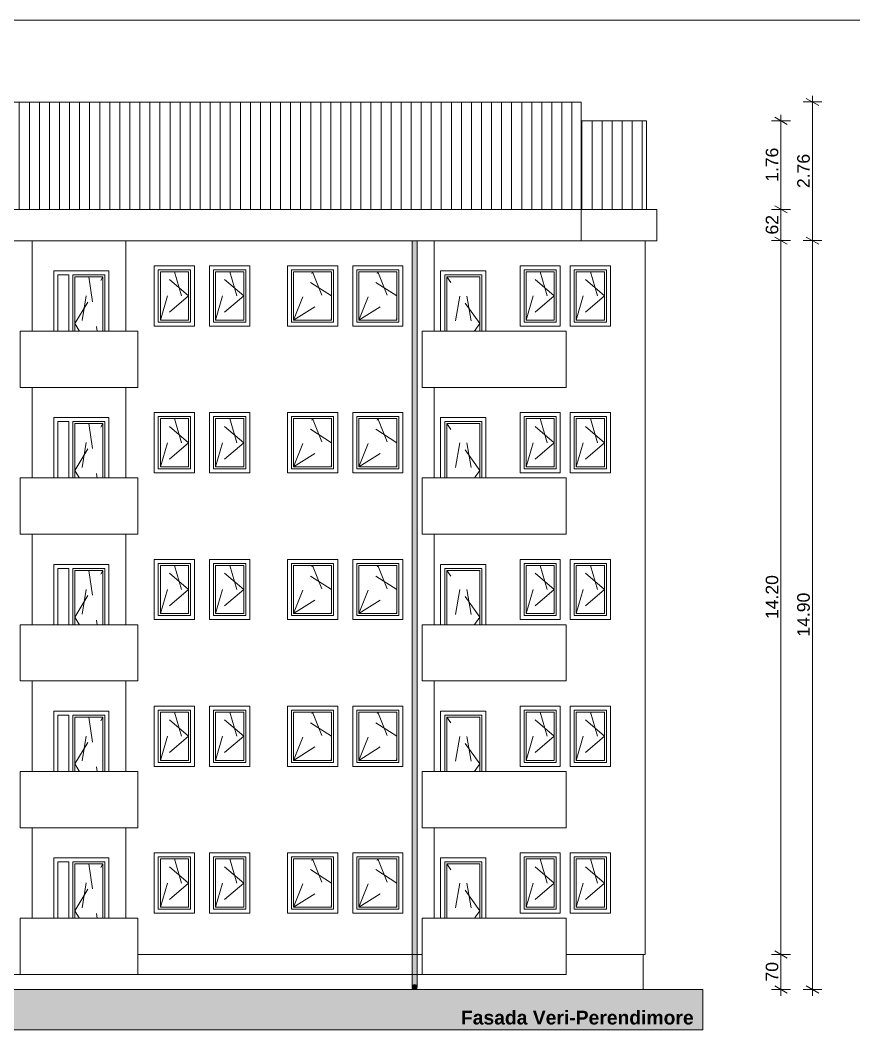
# Model space of a CAD drawing. Header units: feet. Extents: x 2573764 to 2637380, y -122443 to -81443.
# Drawn here: x 2596071 to 2612666, y -101529 to -81443 of the extents above; entities that cross this region are included whole.
import ezdxf

# ---------------------------------------------------------------- set-up
doc = ezdxf.new("R2010")
doc.units = ezdxf.units.FT
doc.header["$MEASUREMENT"] = 0
doc.set_wipeout_variables(frame=1)
doc.linetypes.add('thk_line_type', pattern=[1000, 500, -500])
doc.linetypes.add('Wipeout_Contour', pattern=[1000, 0, -1000])
for name, color, linetype, lineweight in [('2D Drafting - General_Pen_No__1', 7, 'Continuous', 5), ('Dimensioning - General_Pen_No__1', 7, 'Continuous', 5), ('Dimensioning - General_Pen_No__41', 7, 'Continuous', 5), ('Exterior walls_Pen_No__1', 7, 'Continuous', 5), ('Exterior walls_Pen_No__19', 255, 'Continuous', 5), ('Exterior walls_Pen_No__20', 1, 'Continuous', 5), ('Lines_Pen_No__20', 1, 'Continuous', 5), ('Shell - Roof_Pen_No__1', 7, 'Continuous', 5), ('Shell - Roof_Pen_No__21', 7, 'Continuous', 5)]:
    doc.layers.add(name, color=color, linetype=linetype, lineweight=lineweight)
doc.layers.add('2D Drafting - General_Pen_No__61', color=7, linetype='Continuous', lineweight=5, true_color=0x6a6a6a)
doc.layers.add('Shell - Roof_Pen_No__81', color=7, linetype='Continuous', lineweight=5, true_color=0x6a6a6a)
for name, color, linetype in [('Dimensioning - General', 7, 'Continuous'), ('Exterior walls', 7, 'Continuous'), ('Shell - Roof', 7, 'Continuous')]:
    doc.layers.add(name, color=color, linetype=linetype)
doc.styles.add('GENERATED_STYLE_1', font='arial.ttf')
doc.styles.add('GENERATED_STYLE_2', font='arialbd.ttf')
doc.dimstyles.new('GENERATED_STYLE__1', dxfattribs={"dimtxt": 250, "dimasz": 190, "dimexe": 0.18, "dimexo": 3, "dimgap": 0.09, "dimtad": 1, "dimlfac": 0.001, "dimzin": 0, "dimdsep": 46, "dimtxsty": 'GENERATED_STYLE_1', "dimblk": 'ARROWHEAD_2', "dimblk1": 'ARROWHEAD_2', "dimblk2": 'ARROWHEAD_2', "dimcen": 0.09, "dimclrd": 7, "dimclre": 7, "dimclrt": 7, "dimadec": 0, "dimazin": 0, "dimtfac": 1, "dimtdec": 4, "dimtmove": 0, "dimatfit": 3, "dimfxl": 1, "dimtolj": 1, "dimtzin": 0, "dimarcsym": 0})
pattern_1 = [(90, (2247653.82, -76424.97), (-200, 0), [])]

# ---------------------------------------------------------------- blocks, each defined once
blk = doc.blocks.new('*D0', base_point=(2247654, -76425))
at = {"layer": 'Dimensioning - General_Pen_No__1', "color": 7, "linetype": 'Continuous', "lineweight": 5, "transparency": 16777216}
for p, q in [((2611402, -100029), (2611027, -100029)), ((2611090, -99957), (2611340, -100102)), ((2611215, -100729), (2611215, -100029)), ((2611402, -100729), (2611027, -100729)), ((2611090, -100657), (2611340, -100802)), ((2611215, -100852), (2611215, -100729))]:
    blk.add_line(p, q, dxfattribs=at)
at = {"layer": 'Dimensioning - General_Pen_No__1', "color": 7, "lineweight": 5, "transparency": 16777216, "insert": (2611165, -100569), "char_height": 250, "attachment_point": 7, "rotation": 90, "style": 'GENERATED_STYLE_1'}
blk.add_mtext('\\A1;70', dxfattribs=at)
blk = doc.blocks.new('ARROWHEAD_2')
at = {"color": 0, "linetype": 'Continuous', "lineweight": 0}
for p, q in [((0, 0), (-1, 0)), ((-0.38, -0.66), (0.38, 0.66))]:
    blk.add_line(p, q, dxfattribs=at)
blk = doc.blocks.new('*D2', base_point=(2247654, -76425))
at = {"layer": 'Dimensioning - General_Pen_No__1', "color": 7, "linetype": 'Continuous', "lineweight": 5, "transparency": 16777216}
for p, q in [((2611090, -85757), (2611340, -85902)), ((2611402, -85829), (2611027, -85829)), ((2611215, -100029), (2611215, -85829)), ((2611402, -100029), (2611027, -100029)), ((2611090, -99957), (2611340, -100102))]:
    blk.add_line(p, q, dxfattribs=at)
at = {"layer": 'Dimensioning - General_Pen_No__1', "color": 7, "lineweight": 5, "transparency": 16777216, "insert": (2611165, -93357), "char_height": 250, "attachment_point": 7, "rotation": 90, "style": 'GENERATED_STYLE_1'}
blk.add_mtext('\\A1;14.20', dxfattribs=at)
blk = doc.blocks.new('*D3', base_point=(2247654, -76425))
at = {"layer": 'Dimensioning - General_Pen_No__1', "color": 7, "linetype": 'Continuous', "lineweight": 5, "transparency": 16777216}
for p, q in [((2611090, -85134), (2611340, -85278)), ((2611402, -85206), (2611027, -85206)), ((2611215, -85829), (2611215, -85206)), ((2611090, -85757), (2611340, -85902)), ((2611402, -85829), (2611027, -85829))]:
    blk.add_line(p, q, dxfattribs=at)
at = {"layer": 'Dimensioning - General_Pen_No__1', "color": 7, "lineweight": 5, "transparency": 16777216, "insert": (2611165, -85707), "char_height": 250, "attachment_point": 7, "rotation": 90, "style": 'GENERATED_STYLE_1'}
blk.add_mtext('\\A1;62', dxfattribs=at)
blk = doc.blocks.new('*D4', base_point=(2247654, -76425))
at = {"layer": 'Dimensioning - General_Pen_No__1', "color": 7, "linetype": 'Continuous', "lineweight": 5, "transparency": 16777216}
for p, q in [((2611215, -83447), (2611215, -83325)), ((2611402, -83447), (2611027, -83447)), ((2611340, -83519), (2611090, -83375)), ((2611215, -85206), (2611215, -83447)), ((2611090, -85134), (2611340, -85278)), ((2611402, -85206), (2611027, -85206))]:
    blk.add_line(p, q, dxfattribs=at)
at = {"layer": 'Dimensioning - General_Pen_No__1', "color": 7, "lineweight": 5, "transparency": 16777216, "insert": (2611165, -84659), "char_height": 250, "attachment_point": 7, "rotation": 90, "style": 'GENERATED_STYLE_1'}
blk.add_mtext('\\A1;1.76', dxfattribs=at)
blk = doc.blocks.new('*D5', base_point=(2247654, -76425))
at = {"layer": 'Dimensioning - General_Pen_No__1', "color": 7, "linetype": 'Continuous', "lineweight": 5, "transparency": 16777216}
for p, q in [((2611717, -85757), (2611967, -85902)), ((2612029, -85829), (2611654, -85829)), ((2611842, -100729), (2611842, -85829)), ((2612029, -100729), (2611654, -100729)), ((2611717, -100657), (2611967, -100802)), ((2611842, -100852), (2611842, -100729))]:
    blk.add_line(p, q, dxfattribs=at)
at = {"layer": 'Dimensioning - General_Pen_No__1', "color": 7, "lineweight": 5, "transparency": 16777216, "insert": (2611792, -93707), "char_height": 250, "attachment_point": 7, "rotation": 90, "style": 'GENERATED_STYLE_1'}
blk.add_mtext('\\A1;14.90', dxfattribs=at)
blk = doc.blocks.new('*D6', base_point=(2247654, -76425))
at = {"layer": 'Dimensioning - General_Pen_No__1', "color": 7, "linetype": 'Continuous', "lineweight": 5, "transparency": 16777216}
for p, q in [((2611842, -83070), (2611842, -82948)), ((2612029, -83070), (2611654, -83070)), ((2611967, -83143), (2611717, -82998)), ((2611842, -85829), (2611842, -83070)), ((2611717, -85757), (2611967, -85902)), ((2612029, -85829), (2611654, -85829))]:
    blk.add_line(p, q, dxfattribs=at)
at = {"layer": 'Dimensioning - General_Pen_No__1', "color": 7, "lineweight": 5, "transparency": 16777216, "insert": (2611792, -84783), "char_height": 250, "attachment_point": 7, "rotation": 90, "style": 'GENERATED_STYLE_1'}
blk.add_mtext('\\A1;2.76', dxfattribs=at)
blk = doc.blocks.new('Wall_1', base_point=(2603921, -85829))
at = {"layer": 'Exterior walls', "linetype": 'Continuous', "lineweight": 5}
blk.add_hatch(color=255, dxfattribs=at).paths.add_polyline_path([(2603871, -85829), (2603871, -100675), (2603971, -100675), (2603971, -85829)])
at = {"layer": 'Exterior walls_Pen_No__1', "color": 7, "linetype": 'Continuous', "lineweight": 5, "flags": 128}
for points in [[(2603871, -85829), (2603871, -100675)], [(2603971, -85829), (2603871, -85829)], [(2603971, -100675), (2603971, -85829)], [(2603871, -100675), (2603971, -100675)]]:
    blk.add_lwpolyline(points, dxfattribs=at)

msp = doc.modelspace()

# ---------------------------------------------------------------- hatches: boundary and pattern name
at = {"layer": '2D Drafting - General_Pen_No__61', "linetype": 'Continuous', "lineweight": 5, "true_color": 0x6a6a6a}
msp.add_hatch(color=251, dxfattribs=at).paths.add_polyline_path([(2588761.261, -100729.481), (2609661.261, -100729.481), (2609661.261, -101529.481), (2588761.261, -101529.481), (2584761.261, -101529.481), (2584761.261, -100729.481)])
at = {"layer": 'Exterior walls_Pen_No__19', "linetype": 'Continuous', "lineweight": 5}
msp.add_hatch(color=255, dxfattribs=at).paths.add_polyline_path([(2603871.261, -100679.587, 1), (2603971.261, -100679.587, 1)])

# ---------------------------------------------------------------- linework, layer by layer
at = {"layer": '2D Drafting - General_Pen_No__1', "color": 7, "linetype": 'Continuous', "lineweight": 5, "flags": 128}
msp.add_lwpolyline([(2588761.261, -100729.481), (2609661.261, -100729.481), (2609661.261, -101529.481), (2588761.261, -101529.481), (2584761.261, -101529.481), (2584761.261, -100729.481)], close=True, dxfattribs=at)
at = {"layer": 'Exterior walls_Pen_No__1', "color": 7, "linetype": 'Continuous', "lineweight": 5, "flags": 128}
msp.add_lwpolyline([(2603871.261, -100679.587, 1), (2603971.261, -100679.587, 1)], format="xyb", close=True, dxfattribs=at)
at = {"layer": 'Exterior walls_Pen_No__20', "color": 1, "linetype": 'Continuous', "lineweight": 5}
for points in [[(2598741.261, -87529.481), (2599541.261, -87529.481), (2599541.261, -86329.481), (2598741.261, -86329.481)], [(2599841.261, -87529.481), (2600641.261, -87529.481), (2600641.261, -86329.481), (2599841.261, -86329.481)], [(2601391.261, -87529.481), (2602391.261, -87529.481), (2602391.261, -86329.481), (2601391.261, -86329.481)], [(2602691.261, -87529.481), (2603691.261, -87529.481), (2603691.261, -86329.481), (2602691.261, -86329.481)], [(2606021.261, -87529.481), (2606821.261, -87529.481), (2606821.261, -86329.481), (2606021.261, -86329.481)], [(2607021.261, -87529.481), (2607821.261, -87529.481), (2607821.261, -86329.481), (2607021.261, -86329.481)], [(2597118.918, -88449.481), (2597758.918, -88449.481), (2597758.918, -86509.481), (2597118.918, -86509.481)], [(2597158.918, -88409.481), (2597718.918, -88409.481), (2597718.918, -86549.481), (2597158.918, -86549.481)], [(2598821.261, -87449.481), (2599461.261, -87449.481), (2599461.261, -86409.481), (2598821.261, -86409.481)], [(2598861.261, -87409.481), (2599421.261, -87409.481), (2599421.261, -86449.481), (2598861.261, -86449.481)], [(2599921.261, -87449.481), (2600561.261, -87449.481), (2600561.261, -86409.481), (2599921.261, -86409.481)], [(2599961.261, -87409.481), (2600521.261, -87409.481), (2600521.261, -86449.481), (2599961.261, -86449.481)], [(2601471.261, -87449.481), (2602311.261, -87449.481), (2602311.261, -86409.481), (2601471.261, -86409.481)], [(2601511.261, -87409.481), (2602271.261, -87409.481), (2602271.261, -86449.481), (2601511.261, -86449.481)], [(2602771.261, -87449.481), (2603611.261, -87449.481), (2603611.261, -86409.481), (2602771.261, -86409.481)], [(2602811.261, -87409.481), (2603571.261, -87409.481), (2603571.261, -86449.481), (2602811.261, -86449.481)], [(2604441.261, -88529.481), (2605341.261, -88529.481), (2605341.261, -86429.481), (2604441.261, -86429.481)], [(2604521.261, -88449.481), (2605261.261, -88449.481), (2605261.261, -86509.481), (2604521.261, -86509.481)], [(2604561.261, -88409.481), (2605221.261, -88409.481), (2605221.261, -86549.481), (2604561.261, -86549.481)], [(2606101.261, -87449.481), (2606741.261, -87449.481), (2606741.261, -86409.481), (2606101.261, -86409.481)], [(2606141.261, -87409.481), (2606701.261, -87409.481), (2606701.261, -86449.481), (2606141.261, -86449.481)], [(2607101.261, -87449.481), (2607741.261, -87449.481), (2607741.261, -86409.481), (2607101.261, -86409.481)], [(2607141.261, -87409.481), (2607701.261, -87409.481), (2607701.261, -86449.481), (2607141.261, -86449.481)], [(2598741.261, -90449.481), (2599541.261, -90449.481), (2599541.261, -89249.481), (2598741.261, -89249.481)], [(2598821.261, -90369.481), (2599461.261, -90369.481), (2599461.261, -89329.481), (2598821.261, -89329.481)], [(2598861.261, -90329.481), (2599421.261, -90329.481), (2599421.261, -89369.481), (2598861.261, -89369.481)], [(2599841.261, -90449.481), (2600641.261, -90449.481), (2600641.261, -89249.481), (2599841.261, -89249.481)], [(2599921.261, -90369.481), (2600561.261, -90369.481), (2600561.261, -89329.481), (2599921.261, -89329.481)], [(2599961.261, -90329.481), (2600521.261, -90329.481), (2600521.261, -89369.481), (2599961.261, -89369.481)], [(2601391.261, -90449.481), (2602391.261, -90449.481), (2602391.261, -89249.481), (2601391.261, -89249.481)], [(2601471.261, -90369.481), (2602311.261, -90369.481), (2602311.261, -89329.481), (2601471.261, -89329.481)], [(2601511.261, -90329.481), (2602271.261, -90329.481), (2602271.261, -89369.481), (2601511.261, -89369.481)], [(2602691.261, -90449.481), (2603691.261, -90449.481), (2603691.261, -89249.481), (2602691.261, -89249.481)], [(2602771.261, -90369.481), (2603611.261, -90369.481), (2603611.261, -89329.481), (2602771.261, -89329.481)], [(2602811.261, -90329.481), (2603571.261, -90329.481), (2603571.261, -89369.481), (2602811.261, -89369.481)], [(2604441.261, -91449.481), (2605341.261, -91449.481), (2605341.261, -89349.481), (2604441.261, -89349.481)], [(2606021.261, -90449.481), (2606821.261, -90449.481), (2606821.261, -89249.481), (2606021.261, -89249.481)], [(2606101.261, -90369.481), (2606741.261, -90369.481), (2606741.261, -89329.481), (2606101.261, -89329.481)], [(2606141.261, -90329.481), (2606701.261, -90329.481), (2606701.261, -89369.481), (2606141.261, -89369.481)], [(2607021.261, -90449.481), (2607821.261, -90449.481), (2607821.261, -89249.481), (2607021.261, -89249.481)], [(2607101.261, -90369.481), (2607741.261, -90369.481), (2607741.261, -89329.481), (2607101.261, -89329.481)], [(2607141.261, -90329.481), (2607701.261, -90329.481), (2607701.261, -89369.481), (2607141.261, -89369.481)], [(2597118.918, -91369.481), (2597758.918, -91369.481), (2597758.918, -89429.481), (2597118.918, -89429.481)], [(2597158.918, -91329.481), (2597718.918, -91329.481), (2597718.918, -89469.481), (2597158.918, -89469.481)], [(2604521.261, -91369.481), (2605261.261, -91369.481), (2605261.261, -89429.481), (2604521.261, -89429.481)], [(2604561.261, -91329.481), (2605221.261, -91329.481), (2605221.261, -89469.481), (2604561.261, -89469.481)], [(2598741.261, -93369.481), (2599541.261, -93369.481), (2599541.261, -92169.481), (2598741.261, -92169.481)], [(2599841.261, -93369.481), (2600641.261, -93369.481), (2600641.261, -92169.481), (2599841.261, -92169.481)], [(2601391.261, -93369.481), (2602391.261, -93369.481), (2602391.261, -92169.481), (2601391.261, -92169.481)], [(2602691.261, -93369.481), (2603691.261, -93369.481), (2603691.261, -92169.481), (2602691.261, -92169.481)], [(2606021.261, -93369.481), (2606821.261, -93369.481), (2606821.261, -92169.481), (2606021.261, -92169.481)], [(2607021.261, -93369.481), (2607821.261, -93369.481), (2607821.261, -92169.481), (2607021.261, -92169.481)], [(2597118.918, -94289.481), (2597758.918, -94289.481), (2597758.918, -92349.481), (2597118.918, -92349.481)], [(2597158.918, -94249.481), (2597718.918, -94249.481), (2597718.918, -92389.481), (2597158.918, -92389.481)], [(2598821.261, -93289.481), (2599461.261, -93289.481), (2599461.261, -92249.481), (2598821.261, -92249.481)], [(2598861.261, -93249.481), (2599421.261, -93249.481), (2599421.261, -92289.481), (2598861.261, -92289.481)], [(2599921.261, -93289.481), (2600561.261, -93289.481), (2600561.261, -92249.481), (2599921.261, -92249.481)], [(2599961.261, -93249.481), (2600521.261, -93249.481), (2600521.261, -92289.481), (2599961.261, -92289.481)], [(2601471.261, -93289.481), (2602311.261, -93289.481), (2602311.261, -92249.481), (2601471.261, -92249.481)], [(2601511.261, -93249.481), (2602271.261, -93249.481), (2602271.261, -92289.481), (2601511.261, -92289.481)], [(2602771.261, -93289.481), (2603611.261, -93289.481), (2603611.261, -92249.481), (2602771.261, -92249.481)], [(2602811.261, -93249.481), (2603571.261, -93249.481), (2603571.261, -92289.481), (2602811.261, -92289.481)], [(2604441.261, -94369.481), (2605341.261, -94369.481), (2605341.261, -92269.481), (2604441.261, -92269.481)], [(2604521.261, -94289.481), (2605261.261, -94289.481), (2605261.261, -92349.481), (2604521.261, -92349.481)], [(2604561.261, -94249.481), (2605221.261, -94249.481), (2605221.261, -92389.481), (2604561.261, -92389.481)], [(2606101.261, -93289.481), (2606741.261, -93289.481), (2606741.261, -92249.481), (2606101.261, -92249.481)], [(2606141.261, -93249.481), (2606701.261, -93249.481), (2606701.261, -92289.481), (2606141.261, -92289.481)], [(2607101.261, -93289.481), (2607741.261, -93289.481), (2607741.261, -92249.481), (2607101.261, -92249.481)], [(2607141.261, -93249.481), (2607701.261, -93249.481), (2607701.261, -92289.481), (2607141.261, -92289.481)], [(2598741.261, -96289.481), (2599541.261, -96289.481), (2599541.261, -95089.481), (2598741.261, -95089.481)], [(2598821.261, -96209.481), (2599461.261, -96209.481), (2599461.261, -95169.481), (2598821.261, -95169.481)], [(2598861.261, -96169.481), (2599421.261, -96169.481), (2599421.261, -95209.481), (2598861.261, -95209.481)], [(2599841.261, -96289.481), (2600641.261, -96289.481), (2600641.261, -95089.481), (2599841.261, -95089.481)], [(2599921.261, -96209.481), (2600561.261, -96209.481), (2600561.261, -95169.481), (2599921.261, -95169.481)], [(2599961.261, -96169.481), (2600521.261, -96169.481), (2600521.261, -95209.481), (2599961.261, -95209.481)], [(2601391.261, -96289.481), (2602391.261, -96289.481), (2602391.261, -95089.481), (2601391.261, -95089.481)], [(2601471.261, -96209.481), (2602311.261, -96209.481), (2602311.261, -95169.481), (2601471.261, -95169.481)], [(2601511.261, -96169.481), (2602271.261, -96169.481), (2602271.261, -95209.481), (2601511.261, -95209.481)], [(2602691.261, -96289.481), (2603691.261, -96289.481), (2603691.261, -95089.481), (2602691.261, -95089.481)], [(2602771.261, -96209.481), (2603611.261, -96209.481), (2603611.261, -95169.481), (2602771.261, -95169.481)], [(2602811.261, -96169.481), (2603571.261, -96169.481), (2603571.261, -95209.481), (2602811.261, -95209.481)], [(2604441.261, -97289.481), (2605341.261, -97289.481), (2605341.261, -95189.481), (2604441.261, -95189.481)], [(2606021.261, -96289.481), (2606821.261, -96289.481), (2606821.261, -95089.481), (2606021.261, -95089.481)], [(2606101.261, -96209.481), (2606741.261, -96209.481), (2606741.261, -95169.481), (2606101.261, -95169.481)], [(2606141.261, -96169.481), (2606701.261, -96169.481), (2606701.261, -95209.481), (2606141.261, -95209.481)], [(2607021.261, -96289.481), (2607821.261, -96289.481), (2607821.261, -95089.481), (2607021.261, -95089.481)], [(2607101.261, -96209.481), (2607741.261, -96209.481), (2607741.261, -95169.481), (2607101.261, -95169.481)], [(2607141.261, -96169.481), (2607701.261, -96169.481), (2607701.261, -95209.481), (2607141.261, -95209.481)], [(2597118.918, -97209.481), (2597758.918, -97209.481), (2597758.918, -95269.481), (2597118.918, -95269.481)], [(2597158.918, -97169.481), (2597718.918, -97169.481), (2597718.918, -95309.481), (2597158.918, -95309.481)], [(2604521.261, -97209.481), (2605261.261, -97209.481), (2605261.261, -95269.481), (2604521.261, -95269.481)], [(2604561.261, -97169.481), (2605221.261, -97169.481), (2605221.261, -95309.481), (2604561.261, -95309.481)], [(2598741.261, -99209.481), (2599541.261, -99209.481), (2599541.261, -98009.481), (2598741.261, -98009.481)], [(2599841.261, -99209.481), (2600641.261, -99209.481), (2600641.261, -98009.481), (2599841.261, -98009.481)], [(2601391.261, -99209.481), (2602391.261, -99209.481), (2602391.261, -98009.481), (2601391.261, -98009.481)], [(2602691.261, -99209.481), (2603691.261, -99209.481), (2603691.261, -98009.481), (2602691.261, -98009.481)], [(2606021.261, -99209.481), (2606821.261, -99209.481), (2606821.261, -98009.481), (2606021.261, -98009.481)], [(2607021.261, -99209.481), (2607821.261, -99209.481), (2607821.261, -98009.481), (2607021.261, -98009.481)], [(2597118.918, -100129.481), (2597758.918, -100129.481), (2597758.918, -98189.481), (2597118.918, -98189.481)], [(2598821.261, -99129.481), (2599461.261, -99129.481), (2599461.261, -98089.481), (2598821.261, -98089.481)], [(2598861.261, -99089.481), (2599421.261, -99089.481), (2599421.261, -98129.481), (2598861.261, -98129.481)], [(2599921.261, -99129.481), (2600561.261, -99129.481), (2600561.261, -98089.481), (2599921.261, -98089.481)], [(2599961.261, -99089.481), (2600521.261, -99089.481), (2600521.261, -98129.481), (2599961.261, -98129.481)], [(2601471.261, -99129.481), (2602311.261, -99129.481), (2602311.261, -98089.481), (2601471.261, -98089.481)], [(2601511.261, -99089.481), (2602271.261, -99089.481), (2602271.261, -98129.481), (2601511.261, -98129.481)], [(2602771.261, -99129.481), (2603611.261, -99129.481), (2603611.261, -98089.481), (2602771.261, -98089.481)], [(2602811.261, -99089.481), (2603571.261, -99089.481), (2603571.261, -98129.481), (2602811.261, -98129.481)], [(2604441.261, -100209.481), (2605341.261, -100209.481), (2605341.261, -98109.481), (2604441.261, -98109.481)], [(2604521.261, -100129.481), (2605261.261, -100129.481), (2605261.261, -98189.481), (2604521.261, -98189.481)], [(2606101.261, -99129.481), (2606741.261, -99129.481), (2606741.261, -98089.481), (2606101.261, -98089.481)], [(2606141.261, -99089.481), (2606701.261, -99089.481), (2606701.261, -98129.481), (2606141.261, -98129.481)], [(2607101.261, -99129.481), (2607741.261, -99129.481), (2607741.261, -98089.481), (2607101.261, -98089.481)], [(2607141.261, -99089.481), (2607701.261, -99089.481), (2607701.261, -98129.481), (2607141.261, -98129.481)], [(2597158.918, -100089.481), (2597718.918, -100089.481), (2597718.918, -98229.481), (2597158.918, -98229.481)], [(2604561.261, -100089.481), (2605221.261, -100089.481), (2605221.261, -98229.481), (2604561.261, -98229.481)]]:
    msp.add_lwpolyline(points, close=True, dxfattribs=at)
for points in [[(2597038.918, -86429.481), (2596738.918, -86429.481), (2596738.918, -88529.481), (2597038.918, -88529.481)], [(2597038.918, -86509.481), (2596818.918, -86509.481), (2596818.918, -88449.481), (2597038.918, -88449.481)], [(2597038.918, -88529.481), (2597838.918, -88529.481), (2597838.918, -86429.481), (2597038.918, -86429.481)], [(2597038.918, -86509.481), (2597038.918, -88449.481)], [(2597038.918, -89349.481), (2596738.918, -89349.481), (2596738.918, -91449.481), (2597038.918, -91449.481)], [(2597038.918, -91449.481), (2597838.918, -91449.481), (2597838.918, -89349.481), (2597038.918, -89349.481)], [(2597038.918, -89429.481), (2596818.918, -89429.481), (2596818.918, -91369.481), (2597038.918, -91369.481)], [(2597038.918, -89429.481), (2597038.918, -91369.481)], [(2597038.918, -92269.481), (2596738.918, -92269.481), (2596738.918, -94369.481), (2597038.918, -94369.481)], [(2597038.918, -92349.481), (2596818.918, -92349.481), (2596818.918, -94289.481), (2597038.918, -94289.481)], [(2597038.918, -94369.481), (2597838.918, -94369.481), (2597838.918, -92269.481), (2597038.918, -92269.481)], [(2597038.918, -92349.481), (2597038.918, -94289.481)], [(2597038.918, -95189.481), (2596738.918, -95189.481), (2596738.918, -97289.481), (2597038.918, -97289.481)], [(2597038.918, -97289.481), (2597838.918, -97289.481), (2597838.918, -95189.481), (2597038.918, -95189.481)], [(2597038.918, -95269.481), (2596818.918, -95269.481), (2596818.918, -97209.481), (2597038.918, -97209.481)], [(2597038.918, -95269.481), (2597038.918, -97209.481)], [(2597038.918, -98109.481), (2596738.918, -98109.481), (2596738.918, -100209.481), (2597038.918, -100209.481)], [(2597038.918, -98189.481), (2596818.918, -98189.481), (2596818.918, -100129.481), (2597038.918, -100129.481)], [(2597038.918, -100209.481), (2597838.918, -100209.481), (2597838.918, -98109.481), (2597038.918, -98109.481)], [(2597038.918, -98189.481), (2597038.918, -100129.481)]]:
    msp.add_lwpolyline(points, dxfattribs=at)
at = {"layer": 'Lines_Pen_No__20', "color": 1, "linetype": 'thk_line_type', "lineweight": 5}
for p, q in [((2597158.918, -87479.481), (2597718.918, -86549.481)), ((2597158.918, -88409.481), (2597438.918, -86549.481)), ((2597438.918, -86549.481), (2597718.918, -88409.481)), ((2598861.261, -87409.481), (2599141.261, -86449.481)), ((2599421.261, -86929.481), (2598861.261, -86449.481)), ((2599141.261, -86449.481), (2599421.261, -87409.481)), ((2599961.261, -87409.481), (2600241.261, -86449.481)), ((2600521.261, -86929.481), (2599961.261, -86449.481)), ((2600241.261, -86449.481), (2600521.261, -87409.481)), ((2602271.261, -86929.481), (2601511.261, -86449.481)), ((2601511.261, -87409.481), (2601891.261, -86449.481)), ((2601891.261, -86449.481), (2602271.261, -87409.481)), ((2603571.261, -86929.481), (2602811.261, -86449.481)), ((2602811.261, -87409.481), (2603191.261, -86449.481)), ((2603191.261, -86449.481), (2603571.261, -87409.481)), ((2605221.261, -87479.481), (2604561.261, -86549.481)), ((2604561.261, -88409.481), (2604891.261, -86549.481)), ((2605221.261, -88409.481), (2604891.261, -86549.481)), ((2606141.261, -87409.481), (2606421.261, -86449.481)), ((2606701.261, -86929.481), (2606141.261, -86449.481)), ((2606421.261, -86449.481), (2606701.261, -87409.481)), ((2607141.261, -87409.481), (2607421.261, -86449.481)), ((2607701.261, -86929.481), (2607141.261, -86449.481)), ((2607421.261, -86449.481), (2607701.261, -87409.481)), ((2599421.261, -86929.481), (2598861.261, -87409.481)), ((2600521.261, -86929.481), (2599961.261, -87409.481)), ((2601511.261, -87409.481), (2602271.261, -86929.481)), ((2602811.261, -87409.481), (2603571.261, -86929.481)), ((2606701.261, -86929.481), (2606141.261, -87409.481)), ((2607701.261, -86929.481), (2607141.261, -87409.481)), ((2597158.918, -87479.481), (2597718.918, -88409.481)), ((2605221.261, -87479.481), (2604561.261, -88409.481)), ((2598861.261, -90329.481), (2599141.261, -89369.481)), ((2599421.261, -89849.481), (2598861.261, -89369.481)), ((2599141.261, -89369.481), (2599421.261, -90329.481)), ((2599961.261, -90329.481), (2600241.261, -89369.481)), ((2600521.261, -89849.481), (2599961.261, -89369.481)), ((2600241.261, -89369.481), (2600521.261, -90329.481)), ((2602271.261, -89849.481), (2601511.261, -89369.481)), ((2601511.261, -90329.481), (2601891.261, -89369.481)), ((2601891.261, -89369.481), (2602271.261, -90329.481)), ((2603571.261, -89849.481), (2602811.261, -89369.481)), ((2602811.261, -90329.481), (2603191.261, -89369.481)), ((2603191.261, -89369.481), (2603571.261, -90329.481)), ((2606141.261, -90329.481), (2606421.261, -89369.481)), ((2606701.261, -89849.481), (2606141.261, -89369.481)), ((2606421.261, -89369.481), (2606701.261, -90329.481)), ((2607141.261, -90329.481), (2607421.261, -89369.481)), ((2607701.261, -89849.481), (2607141.261, -89369.481)), ((2607421.261, -89369.481), (2607701.261, -90329.481)), ((2597158.918, -90399.481), (2597718.918, -89469.481)), ((2597158.918, -91329.481), (2597438.918, -89469.481)), ((2597438.918, -89469.481), (2597718.918, -91329.481)), ((2605221.261, -90399.481), (2604561.261, -89469.481)), ((2604561.261, -91329.481), (2604891.261, -89469.481)), ((2605221.261, -91329.481), (2604891.261, -89469.481)), ((2599421.261, -89849.481), (2598861.261, -90329.481)), ((2600521.261, -89849.481), (2599961.261, -90329.481)), ((2601511.261, -90329.481), (2602271.261, -89849.481)), ((2602811.261, -90329.481), (2603571.261, -89849.481)), ((2606701.261, -89849.481), (2606141.261, -90329.481)), ((2607701.261, -89849.481), (2607141.261, -90329.481)), ((2597158.918, -90399.481), (2597718.918, -91329.481)), ((2605221.261, -90399.481), (2604561.261, -91329.481)), ((2597158.918, -93319.481), (2597718.918, -92389.481)), ((2597158.918, -94249.481), (2597438.918, -92389.481)), ((2597438.918, -92389.481), (2597718.918, -94249.481)), ((2598861.261, -93249.481), (2599141.261, -92289.481)), ((2599421.261, -92769.481), (2598861.261, -92289.481)), ((2599141.261, -92289.481), (2599421.261, -93249.481)), ((2599961.261, -93249.481), (2600241.261, -92289.481)), ((2600521.261, -92769.481), (2599961.261, -92289.481)), ((2600241.261, -92289.481), (2600521.261, -93249.481)), ((2602271.261, -92769.481), (2601511.261, -92289.481)), ((2601511.261, -93249.481), (2601891.261, -92289.481)), ((2601891.261, -92289.481), (2602271.261, -93249.481)), ((2603571.261, -92769.481), (2602811.261, -92289.481)), ((2602811.261, -93249.481), (2603191.261, -92289.481)), ((2603191.261, -92289.481), (2603571.261, -93249.481)), ((2605221.261, -93319.481), (2604561.261, -92389.481)), ((2604561.261, -94249.481), (2604891.261, -92389.481)), ((2605221.261, -94249.481), (2604891.261, -92389.481)), ((2606141.261, -93249.481), (2606421.261, -92289.481)), ((2606701.261, -92769.481), (2606141.261, -92289.481)), ((2606421.261, -92289.481), (2606701.261, -93249.481)), ((2607141.261, -93249.481), (2607421.261, -92289.481)), ((2607701.261, -92769.481), (2607141.261, -92289.481)), ((2607421.261, -92289.481), (2607701.261, -93249.481)), ((2599421.261, -92769.481), (2598861.261, -93249.481)), ((2600521.261, -92769.481), (2599961.261, -93249.481)), ((2601511.261, -93249.481), (2602271.261, -92769.481)), ((2602811.261, -93249.481), (2603571.261, -92769.481)), ((2606701.261, -92769.481), (2606141.261, -93249.481)), ((2607701.261, -92769.481), (2607141.261, -93249.481)), ((2597158.918, -93319.481), (2597718.918, -94249.481)), ((2605221.261, -93319.481), (2604561.261, -94249.481)), ((2598861.261, -96169.481), (2599141.261, -95209.481)), ((2599421.261, -95689.481), (2598861.261, -95209.481)), ((2599141.261, -95209.481), (2599421.261, -96169.481)), ((2599961.261, -96169.481), (2600241.261, -95209.481)), ((2600521.261, -95689.481), (2599961.261, -95209.481)), ((2600241.261, -95209.481), (2600521.261, -96169.481)), ((2602271.261, -95689.481), (2601511.261, -95209.481)), ((2601511.261, -96169.481), (2601891.261, -95209.481)), ((2601891.261, -95209.481), (2602271.261, -96169.481)), ((2603571.261, -95689.481), (2602811.261, -95209.481)), ((2602811.261, -96169.481), (2603191.261, -95209.481)), ((2603191.261, -95209.481), (2603571.261, -96169.481)), ((2606141.261, -96169.481), (2606421.261, -95209.481)), ((2606701.261, -95689.481), (2606141.261, -95209.481)), ((2606421.261, -95209.481), (2606701.261, -96169.481)), ((2607141.261, -96169.481), (2607421.261, -95209.481)), ((2607701.261, -95689.481), (2607141.261, -95209.481)), ((2607421.261, -95209.481), (2607701.261, -96169.481)), ((2597158.918, -96239.481), (2597718.918, -95309.481)), ((2597158.918, -97169.481), (2597438.918, -95309.481)), ((2597438.918, -95309.481), (2597718.918, -97169.481)), ((2605221.261, -96239.481), (2604561.261, -95309.481)), ((2604561.261, -97169.481), (2604891.261, -95309.481)), ((2605221.261, -97169.481), (2604891.261, -95309.481)), ((2599421.261, -95689.481), (2598861.261, -96169.481)), ((2600521.261, -95689.481), (2599961.261, -96169.481)), ((2601511.261, -96169.481), (2602271.261, -95689.481)), ((2602811.261, -96169.481), (2603571.261, -95689.481)), ((2606701.261, -95689.481), (2606141.261, -96169.481)), ((2607701.261, -95689.481), (2607141.261, -96169.481)), ((2597158.918, -96239.481), (2597718.918, -97169.481)), ((2605221.261, -96239.481), (2604561.261, -97169.481)), ((2598861.261, -99089.481), (2599141.261, -98129.481)), ((2599421.261, -98609.481), (2598861.261, -98129.481)), ((2599141.261, -98129.481), (2599421.261, -99089.481)), ((2599961.261, -99089.481), (2600241.261, -98129.481)), ((2600521.261, -98609.481), (2599961.261, -98129.481)), ((2600241.261, -98129.481), (2600521.261, -99089.481)), ((2602271.261, -98609.481), (2601511.261, -98129.481)), ((2601511.261, -99089.481), (2601891.261, -98129.481)), ((2601891.261, -98129.481), (2602271.261, -99089.481)), ((2603571.261, -98609.481), (2602811.261, -98129.481)), ((2602811.261, -99089.481), (2603191.261, -98129.481)), ((2603191.261, -98129.481), (2603571.261, -99089.481)), ((2606141.261, -99089.481), (2606421.261, -98129.481)), ((2606701.261, -98609.481), (2606141.261, -98129.481)), ((2606421.261, -98129.481), (2606701.261, -99089.481)), ((2607141.261, -99089.481), (2607421.261, -98129.481)), ((2607701.261, -98609.481), (2607141.261, -98129.481)), ((2607421.261, -98129.481), (2607701.261, -99089.481)), ((2597158.918, -99159.481), (2597718.918, -98229.481)), ((2597158.918, -100089.481), (2597438.918, -98229.481)), ((2597438.918, -98229.481), (2597718.918, -100089.481)), ((2605221.261, -99159.481), (2604561.261, -98229.481)), ((2604561.261, -100089.481), (2604891.261, -98229.481)), ((2605221.261, -100089.481), (2604891.261, -98229.481)), ((2599421.261, -98609.481), (2598861.261, -99089.481)), ((2600521.261, -98609.481), (2599961.261, -99089.481)), ((2601511.261, -99089.481), (2602271.261, -98609.481)), ((2602811.261, -99089.481), (2603571.261, -98609.481)), ((2606701.261, -98609.481), (2606141.261, -99089.481)), ((2607701.261, -98609.481), (2607141.261, -99089.481)), ((2597158.918, -99159.481), (2597718.918, -100089.481)), ((2605221.261, -99159.481), (2604561.261, -100089.481))]:
    msp.add_line(p, q, dxfattribs=at)
at = {"layer": 'Shell - Roof_Pen_No__1', "color": 7, "linetype": 'Continuous', "lineweight": 5}
for p, q in [((2596311.261, -85829.481), (2596311.261, -87629.481)), ((2598171.261, -85829.481), (2598171.261, -87629.481)), ((2604311.261, -85829.481), (2604311.261, -87629.481)), ((2596311.261, -88749.481), (2596311.261, -90549.481)), ((2598171.261, -88749.481), (2598171.261, -90549.481)), ((2604311.261, -88749.481), (2604311.261, -90549.481)), ((2596311.261, -91669.481), (2596311.261, -93469.481)), ((2598171.261, -91669.481), (2598171.261, -93469.481)), ((2604311.261, -91669.481), (2604311.261, -93469.481)), ((2596311.261, -94589.481), (2596311.261, -96389.481)), ((2598171.261, -94589.481), (2598171.261, -96389.481)), ((2604311.261, -94589.481), (2604311.261, -96389.481)), ((2596311.261, -97509.481), (2596311.261, -99309.481)), ((2598171.261, -97509.481), (2598171.261, -99309.481)), ((2604311.261, -97509.481), (2604311.261, -99309.481))]:
    msp.add_line(p, q, dxfattribs=at)
for points in [[(2608511.261, -100029.481), (2608511.261, -85829.481), (2585971.261, -85829.481), (2585971.261, -100029.481)], [(2598411.261, -100029.481), (2604071.26, -100029.481)], [(2606941.261, -100029.481), (2608511.261, -100029.481)], [(2608471.261, -100029.481), (2608471.261, -100729.481)], [(2587541.261, -100429.481), (2606941.261, -100429.481)]]:
    msp.add_lwpolyline(points, dxfattribs=at)
for points in [[(2599541.261, -86329.481), (2598741.261, -86329.481), (2598741.261, -87529.481), (2599541.261, -87529.481)], [(2600641.261, -86329.481), (2599841.261, -86329.481), (2599841.261, -87529.481), (2600641.261, -87529.481)], [(2602391.261, -86329.481), (2601391.261, -86329.481), (2601391.261, -87529.481), (2602391.261, -87529.481)], [(2603691.261, -86329.481), (2602691.261, -86329.481), (2602691.261, -87529.481), (2603691.261, -87529.481)], [(2606821.261, -86329.481), (2606021.261, -86329.481), (2606021.261, -87529.481), (2606821.261, -87529.481)], [(2607821.261, -86329.481), (2607021.261, -86329.481), (2607021.261, -87529.481), (2607821.261, -87529.481)], [(2597838.918, -86429.481), (2596738.918, -86429.481), (2596738.918, -87629.481), (2597838.918, -87629.481)], [(2597838.918, -86429.481), (2596738.918, -86429.481), (2596738.918, -87629.481), (2597838.918, -87629.481)], [(2605341.261, -86429.481), (2604441.261, -86429.481), (2604441.261, -87629.481), (2605341.261, -87629.481)], [(2598411.261, -87629.481), (2596071.261, -87629.481), (2596071.261, -88749.481), (2598411.261, -88749.481)], [(2604071.261, -87629.481), (2606941.261, -87629.481), (2606941.261, -88749.481), (2604071.261, -88749.481)], [(2597838.918, -89349.481), (2596738.918, -89349.481), (2596738.918, -90549.481), (2597838.918, -90549.481)], [(2597838.918, -89349.481), (2596738.918, -89349.481), (2596738.918, -90549.481), (2597838.918, -90549.481)], [(2599541.261, -89249.481), (2598741.261, -89249.481), (2598741.261, -90449.481), (2599541.261, -90449.481)], [(2600641.261, -89249.481), (2599841.261, -89249.481), (2599841.261, -90449.481), (2600641.261, -90449.481)], [(2602391.261, -89249.481), (2601391.261, -89249.481), (2601391.261, -90449.481), (2602391.261, -90449.481)], [(2603691.261, -89249.481), (2602691.261, -89249.481), (2602691.261, -90449.481), (2603691.261, -90449.481)], [(2605341.261, -89349.481), (2604441.261, -89349.481), (2604441.261, -90549.481), (2605341.261, -90549.481)], [(2606821.261, -89249.481), (2606021.261, -89249.481), (2606021.261, -90449.481), (2606821.261, -90449.481)], [(2607821.261, -89249.481), (2607021.261, -89249.481), (2607021.261, -90449.481), (2607821.261, -90449.481)], [(2598411.261, -90549.481), (2596071.261, -90549.481), (2596071.261, -91669.481), (2598411.261, -91669.481)], [(2604071.261, -90549.481), (2606941.261, -90549.481), (2606941.261, -91669.481), (2604071.261, -91669.481)], [(2599541.261, -92169.481), (2598741.261, -92169.481), (2598741.261, -93369.481), (2599541.261, -93369.481)], [(2600641.261, -92169.481), (2599841.261, -92169.481), (2599841.261, -93369.481), (2600641.261, -93369.481)], [(2602391.261, -92169.481), (2601391.261, -92169.481), (2601391.261, -93369.481), (2602391.261, -93369.481)], [(2603691.261, -92169.481), (2602691.261, -92169.481), (2602691.261, -93369.481), (2603691.261, -93369.481)], [(2606821.261, -92169.481), (2606021.261, -92169.481), (2606021.261, -93369.481), (2606821.261, -93369.481)], [(2607821.261, -92169.481), (2607021.261, -92169.481), (2607021.261, -93369.481), (2607821.261, -93369.481)], [(2597838.918, -92269.481), (2596738.918, -92269.481), (2596738.918, -93469.481), (2597838.918, -93469.481)], [(2597838.918, -92269.481), (2596738.918, -92269.481), (2596738.918, -93469.481), (2597838.918, -93469.481)], [(2605341.261, -92269.481), (2604441.261, -92269.481), (2604441.261, -93469.481), (2605341.261, -93469.481)], [(2598411.261, -93469.481), (2596071.261, -93469.481), (2596071.261, -94589.481), (2598411.261, -94589.481)], [(2604071.261, -93469.481), (2606941.261, -93469.481), (2606941.261, -94589.481), (2604071.261, -94589.481)], [(2597838.918, -95189.481), (2596738.918, -95189.481), (2596738.918, -96389.481), (2597838.918, -96389.481)], [(2599541.261, -95089.481), (2598741.261, -95089.481), (2598741.261, -96289.481), (2599541.261, -96289.481)], [(2600641.261, -95089.481), (2599841.261, -95089.481), (2599841.261, -96289.481), (2600641.261, -96289.481)], [(2602391.261, -95089.481), (2601391.261, -95089.481), (2601391.261, -96289.481), (2602391.261, -96289.481)], [(2603691.261, -95089.481), (2602691.261, -95089.481), (2602691.261, -96289.481), (2603691.261, -96289.481)], [(2605341.261, -95189.481), (2604441.261, -95189.481), (2604441.261, -96389.481), (2605341.261, -96389.481)], [(2606821.261, -95089.481), (2606021.261, -95089.481), (2606021.261, -96289.481), (2606821.261, -96289.481)], [(2607821.261, -95089.481), (2607021.261, -95089.481), (2607021.261, -96289.481), (2607821.261, -96289.481)], [(2598411.261, -96389.481), (2596071.261, -96389.481), (2596071.261, -97509.481), (2598411.261, -97509.481)], [(2604071.261, -96389.481), (2606941.261, -96389.481), (2606941.261, -97509.481), (2604071.261, -97509.481)], [(2599541.261, -98009.481), (2598741.261, -98009.481), (2598741.261, -99209.481), (2599541.261, -99209.481)], [(2600641.261, -98009.481), (2599841.261, -98009.481), (2599841.261, -99209.481), (2600641.261, -99209.481)], [(2602391.261, -98009.481), (2601391.261, -98009.481), (2601391.261, -99209.481), (2602391.261, -99209.481)], [(2603691.261, -98009.481), (2602691.261, -98009.481), (2602691.261, -99209.481), (2603691.261, -99209.481)], [(2606821.261, -98009.481), (2606021.261, -98009.481), (2606021.261, -99209.481), (2606821.261, -99209.481)], [(2607821.261, -98009.481), (2607021.261, -98009.481), (2607021.261, -99209.481), (2607821.261, -99209.481)], [(2597838.918, -98109.481), (2596738.918, -98109.481), (2596738.918, -99309.481), (2597838.918, -99309.481)], [(2597838.918, -98109.481), (2596738.918, -98109.481), (2596738.918, -99309.481), (2597838.918, -99309.481)], [(2605341.261, -98109.481), (2604441.261, -98109.481), (2604441.261, -99309.481), (2605341.261, -99309.481)], [(2598411.261, -99309.481), (2596071.261, -99309.481), (2596071.261, -100429.481), (2598411.261, -100429.481)], [(2604071.261, -100429.481), (2606941.261, -100429.481), (2606941.261, -99309.481), (2604071.261, -99309.481)]]:
    msp.add_lwpolyline(points, close=True, dxfattribs=at)
at = {"layer": 'Shell - Roof_Pen_No__21', "color": 7, "linetype": 'Continuous', "lineweight": 5}
msp.add_line((2573763.935, -81442.756), (2624673.367, -81442.756), dxfattribs=at)

# ---------------------------------------------------------------- block references
at = {"layer": 'Exterior walls', "color": 7, "lineweight": 5}
msp.add_blockref('Wall_1', (2603921.261, -85829.481), dxfattribs=at)

# ---------------------------------------------------------------- texts
at = {"layer": 'Dimensioning - General_Pen_No__41', "color": 7, "linetype": 'Continuous', "lineweight": 5, "insert": (2604844.665, -101427.61), "char_height": 275, "attachment_point": 7, "style": 'GENERATED_STYLE_2'}
msp.add_mtext('\\A1;Fasada Veri-Perendimore', dxfattribs=at)

# ---------------------------------------------------------------- dimensions: what is measured, and where the dimension line sits
at = {"layer": 'Dimensioning - General', "color": 7, "linetype": 'Continuous', "lineweight": 5}
for base, p1, p2, picture, middle in [((2611214.65, -85829.481), (2608511.261, -100029.481), (2608511.261, -85829.481), '*D2', (2611039.65, -92936.908)), ((2611841.851, -85829.481), (2609661.261, -100729.481), (2608511.261, -85829.481), '*D5', (2611666.851, -93286.908)), ((2611214.65, -100029.481), (2609661.261, -100729.481), (2608511.261, -100029.481), '*D0', (2611039.65, -100378.607))]:
    dim = msp.add_linear_dim(base=base, p1=p1, p2=p2, angle=90, dimstyle='GENERATED_STYLE__1', dxfattribs=at)
    dim.commit()
    dim.dimension.update_dxf_attribs({"geometry": picture, "text_midpoint": middle, "dimtype": 160, "text_rotation": 90})

# ---------------------------------------------------------------- wipeouts: each hides what was drawn before it
at = {"color": 254, "linetype": 'Wipeout_Contour', "lineweight": 0, "ltscale": 10437017.631554}
msp.add_wipeout([(2607241.261, -83447.113), (2607241.261, -85205.955), (2608541.261, -85205.955), (2608541.261, -83447.113)], dxfattribs=at).dxf.layer = 'Shell - Roof'

# ---------------------------------------------------------------- next in the draw order: hatches: boundary and pattern name
at = {"layer": 'Shell - Roof_Pen_No__81', "linetype": 'Continuous', "lineweight": 5, "true_color": 0x6a6a6a}
h = msp.add_hatch(dxfattribs=at)
h.set_pattern_fill('SOLDIER_COURSE', color=251, style=0, pattern_type=2)
h.set_pattern_definition(pattern_1)
h.paths.add_polyline_path([(2607241.261, -83447.113), (2607241.261, -85205.955), (2608541.261, -85205.955), (2608541.261, -83447.113)])

# ---------------------------------------------------------------- next in the draw order: linework, layer by layer
at = {"layer": 'Shell - Roof_Pen_No__1', "color": 7, "linetype": 'Continuous', "lineweight": 5}
for points in [[(2587111.097, -83070.459), (2607241.261, -83070.459), (2607241.261, -85205.955), (2587111.097, -85205.955)], [(2608541.261, -85205.955), (2607241.261, -85205.955), (2607241.261, -83447.113), (2608541.261, -83447.113)], [(2608741.261, -85829.481), (2607241.261, -85829.481), (2607241.261, -85205.955), (2608741.261, -85205.955)]]:
    msp.add_lwpolyline(points, close=True, dxfattribs=at)
at = {"layer": 'Shell - Roof_Pen_No__1', "color": 7, "linetype": 'Continuous', "lineweight": 5, "flags": 128}
msp.add_lwpolyline([(2607241.261, -83447.113), (2607241.261, -85205.955), (2608541.261, -85205.955), (2608541.261, -83447.113)], close=True, dxfattribs=at)

# ---------------------------------------------------------------- next in the draw order: dimensions: what is measured, and where the dimension line sits
at = {"layer": 'Dimensioning - General', "color": 7, "linetype": 'Continuous', "lineweight": 5}
for base, p1, p2, picture, middle in [((2611841.851, -83070.459), (2608511.261, -85829.481), (2607241.261, -83070.459), '*D6', (2611666.851, -84457.836)), ((2611214.65, -83447.113), (2608741.261, -85205.955), (2608541.261, -83447.113), '*D4', (2611039.65, -84334.4)), ((2611214.65, -85205.955), (2608511.261, -85829.481), (2608741.261, -85205.955), '*D3', (2611039.65, -85516.844))]:
    dim = msp.add_linear_dim(base=base, p1=p1, p2=p2, angle=90, dimstyle='GENERATED_STYLE__1', dxfattribs=at)
    dim.commit()
    dim.dimension.update_dxf_attribs({"geometry": picture, "text_midpoint": middle, "dimtype": 160, "text_rotation": 90})

# ---------------------------------------------------------------- next in the draw order: wipeouts: each hides what was drawn before it
at = {"color": 254, "linetype": 'Wipeout_Contour', "lineweight": 0, "ltscale": 10394952.51898015}
msp.add_wipeout([(2596071.261, -88749.481), (2598411.261, -88749.481), (2598411.261, -87629.481), (2596071.261, -87629.481)], dxfattribs=at).dxf.layer = 'Exterior walls'
at = {"color": 254, "linetype": 'Wipeout_Contour', "lineweight": 0, "ltscale": 10427993.53743601}
msp.add_wipeout([(2604071.261, -88749.481), (2606941.261, -88749.481), (2606941.261, -87629.481), (2604071.261, -87629.481)], dxfattribs=at).dxf.layer = 'Exterior walls'
at = {"color": 254, "linetype": 'Wipeout_Contour', "lineweight": 0, "ltscale": 10395355.43984293}
msp.add_wipeout([(2596071.261, -91669.481), (2598411.261, -91669.481), (2598411.261, -90549.481), (2596071.261, -90549.481)], dxfattribs=at).dxf.layer = 'Exterior walls'
at = {"color": 254, "linetype": 'Wipeout_Contour', "lineweight": 0, "ltscale": 10428395.18173682}
msp.add_wipeout([(2604071.261, -91669.481), (2606941.261, -91669.481), (2606941.261, -90549.481), (2604071.261, -90549.481)], dxfattribs=at).dxf.layer = 'Exterior walls'
at = {"color": 254, "linetype": 'Wipeout_Contour', "lineweight": 0, "ltscale": 10395771.46797359}
msp.add_wipeout([(2596071.261, -94589.481), (2598411.261, -94589.481), (2598411.261, -93469.481), (2596071.261, -93469.481)], dxfattribs=at).dxf.layer = 'Exterior walls'
at = {"color": 254, "linetype": 'Wipeout_Contour', "lineweight": 0, "ltscale": 10428809.89188152}
msp.add_wipeout([(2604071.261, -94589.481), (2606941.261, -94589.481), (2606941.261, -93469.481), (2604071.261, -93469.481)], dxfattribs=at).dxf.layer = 'Exterior walls'
at = {"color": 254, "linetype": 'Wipeout_Contour', "lineweight": 0, "ltscale": 10396200.60179861}
msp.add_wipeout([(2596071.261, -97509.481), (2598411.261, -97509.481), (2598411.261, -96389.481), (2596071.261, -96389.481)], dxfattribs=at).dxf.layer = 'Exterior walls'
at = {"color": 254, "linetype": 'Wipeout_Contour', "lineweight": 0, "ltscale": 10429237.66631145}
msp.add_wipeout([(2604071.261, -97509.481), (2606941.261, -97509.481), (2606941.261, -96389.481), (2604071.261, -96389.481)], dxfattribs=at).dxf.layer = 'Exterior walls'
at = {"color": 254, "linetype": 'Wipeout_Contour', "lineweight": 0, "ltscale": 10396642.83969514}
msp.add_wipeout([(2596071.261, -100429.481), (2598411.261, -100429.481), (2598411.261, -99309.481), (2596071.261, -99309.481)], dxfattribs=at).dxf.layer = 'Exterior walls'
at = {"color": 254, "linetype": 'Wipeout_Contour', "lineweight": 0, "ltscale": 10429678.50341912}
msp.add_wipeout([(2604071.261, -100429.481), (2606941.261, -100429.481), (2606941.261, -99309.481), (2604071.261, -99309.481)], dxfattribs=at).dxf.layer = 'Exterior walls'

# ---------------------------------------------------------------- next in the draw order: linework, layer by layer
at = {"layer": 'Exterior walls_Pen_No__1', "color": 7, "linetype": 'Continuous', "lineweight": 5, "flags": 128}
for points in [[(2596071.261, -88749.481), (2598411.261, -88749.481), (2598411.261, -87629.481), (2596071.261, -87629.481)], [(2604071.261, -88749.481), (2606941.261, -88749.481), (2606941.261, -87629.481), (2604071.261, -87629.481)], [(2596071.261, -91669.481), (2598411.261, -91669.481), (2598411.261, -90549.481), (2596071.261, -90549.481)], [(2604071.261, -91669.481), (2606941.261, -91669.481), (2606941.261, -90549.481), (2604071.261, -90549.481)], [(2596071.261, -94589.481), (2598411.261, -94589.481), (2598411.261, -93469.481), (2596071.261, -93469.481)], [(2604071.261, -94589.481), (2606941.261, -94589.481), (2606941.261, -93469.481), (2604071.261, -93469.481)], [(2596071.261, -97509.481), (2598411.261, -97509.481), (2598411.261, -96389.481), (2596071.261, -96389.481)], [(2604071.261, -97509.481), (2606941.261, -97509.481), (2606941.261, -96389.481), (2604071.261, -96389.481)], [(2596071.261, -100429.481), (2598411.261, -100429.481), (2598411.261, -99309.481), (2596071.261, -99309.481)], [(2604071.261, -100429.481), (2606941.261, -100429.481), (2606941.261, -99309.481), (2604071.261, -99309.481)]]:
    msp.add_lwpolyline(points, close=True, dxfattribs=at)

# ---------------------------------------------------------------- next in the draw order: wipeouts: each hides what was drawn before it
at = {"color": 254, "linetype": 'Wipeout_Contour', "lineweight": 0, "ltscale": 12999139.24174416}
msp.add_wipeout([(2607241.261, -83070.459), (2587111.097, -83070.459), (2587111.097, -85205.955), (2603589.945, -85205.955), (2607241.261, -85205.955)], dxfattribs=at).dxf.layer = 'Shell - Roof'

# ---------------------------------------------------------------- next in the draw order: hatches: boundary and pattern name
at = {"layer": 'Shell - Roof_Pen_No__81', "linetype": 'Continuous', "lineweight": 5, "true_color": 0x6a6a6a}
h = msp.add_hatch(dxfattribs=at)
h.set_pattern_fill('SOLDIER_COURSE', color=251, style=0, pattern_type=2)
h.set_pattern_definition(pattern_1)
h.paths.add_polyline_path([(2607241.261, -83070.459), (2587111.097, -83070.459), (2587111.097, -85205.955), (2603589.945, -85205.955), (2607241.261, -85205.955)])

# ---------------------------------------------------------------- next in the draw order: linework, layer by layer
at = {"layer": 'Shell - Roof_Pen_No__1', "color": 7, "linetype": 'Continuous', "lineweight": 5, "flags": 128}
msp.add_lwpolyline([(2607241.261, -83070.459), (2587111.097, -83070.459), (2587111.097, -85205.955), (2603589.945, -85205.955), (2607241.261, -85205.955)], close=True, dxfattribs=at)

doc.saveas('drawing.dxf')
